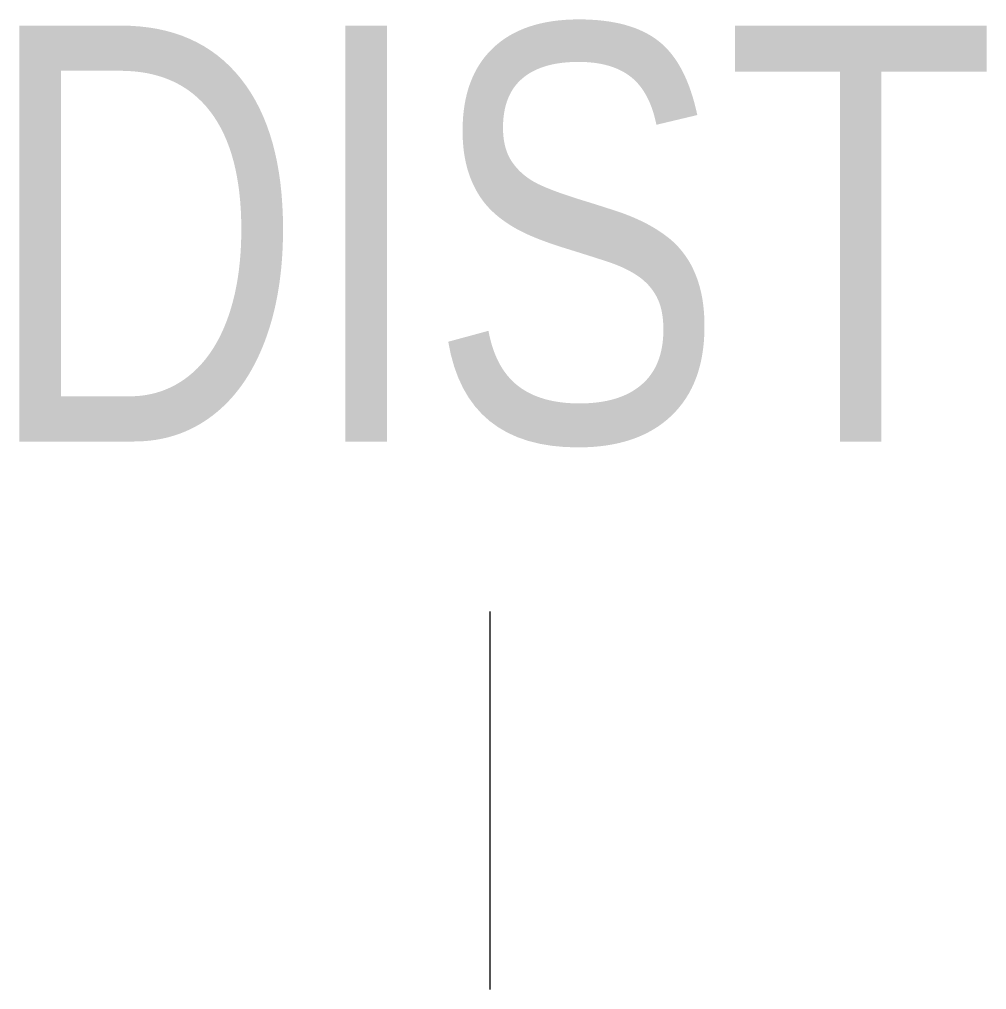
# Model space of a CAD drawing. Header units: millimetres. Extents: x -2.49 to 2.63, y -1 to 4.13.
import ezdxf
from ezdxf.enums import TextEntityAlignment as Align

# ---------------------------------------------------------------- set-up
doc = ezdxf.new("R2010")
doc.units = ezdxf.units.MM

msp = doc.modelspace()

# ---------------------------------------------------------------- linework, layer by layer
at = {"color": 6}
msp.add_lwpolyline([(0, 1), (0, -1)], dxfattribs=at)

# ---------------------------------------------------------------- texts
at = {"color": 1, "width": 0.8}
msp.add_attdef('DIST', text='(0)', height=2.2, dxfattribs=at).set_placement((0, 3), align=Align.MIDDLE)

doc.saveas('drawing.dxf')
